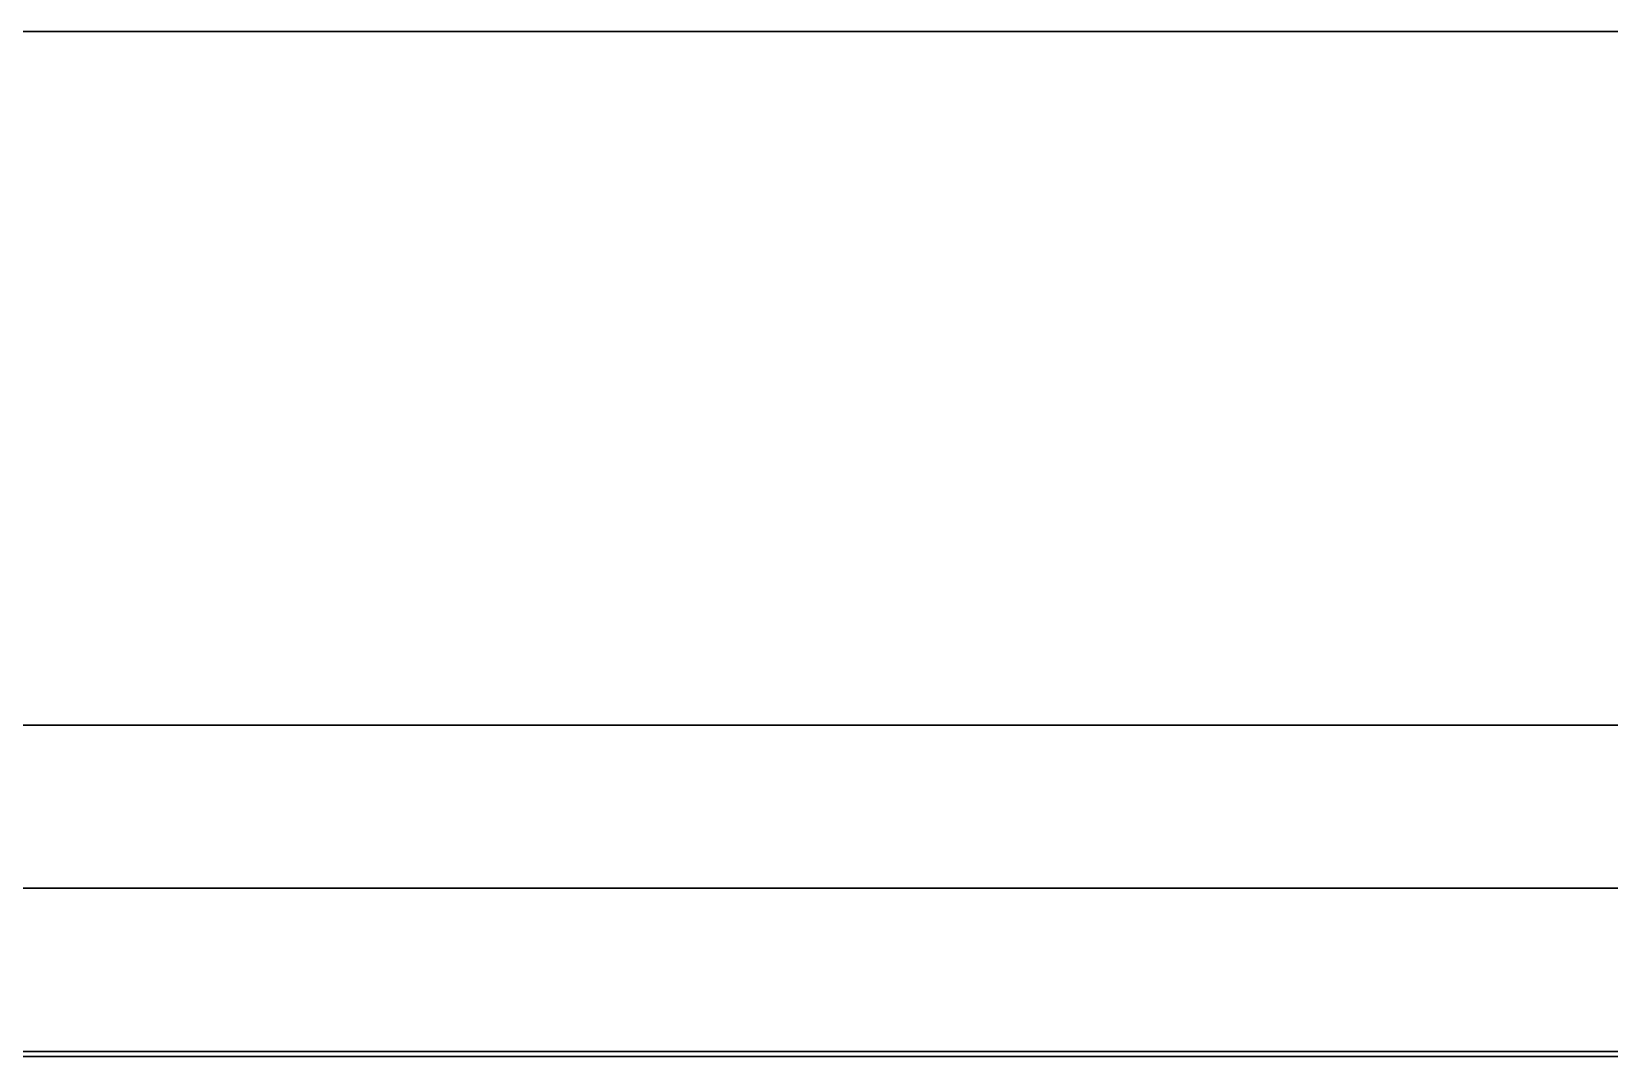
# Model space of a CAD drawing. Header units: inches. Extents: x 0 to 240, y -6 to 240.
# Drawn here: x 212.69 to 222.36, y -6.28 to 0 of the extents above; entities that cross this region are included whole.
import ezdxf

# ---------------------------------------------------------------- set-up
doc = ezdxf.new("R2010")
doc.units = ezdxf.units.IN
doc.header["$MEASUREMENT"] = 0
for name, color, linetype, true_color in [('MODEL$bldg-model', 7, 'Continuous', 0xfafafa), ('MODEL$frame-a', 252, 'Continuous', 0x696969), ('MODEL$perf-pan', 7, 'Continuous', 0x646464)]:
    doc.layers.add(name, color=color, linetype=linetype, true_color=true_color)

msp = doc.modelspace()

# ---------------------------------------------------------------- linework, layer by layer
at = {"layer": 'MODEL$bldg-model'}
for points in [[(0, 0, 432), (240, 0, 432)], [(240, 0, 576), (0, 0, 576)], [(0, 0, 504), (240, 0, 504)], [(0, 0, 288), (240, 0, 288)], [(240, 0, 432), (0, 0, 432)], [(0, 0, 360), (240, 0, 360)], [(0, 0, 144), (240, 0, 144)], [(240, 0, 288), (0, 0, 288)], [(0, 0, 216), (240, 0, 216)]]:
    msp.add_open_spline(points, degree=1, dxfattribs=at)
at = {"layer": 'MODEL$frame-a'}
for points in [[(160, -4.25, 576), (240, -4.25, 576)], [(240, -4.25, 432), (160, -4.25, 432)], [(160, -4.25, 432), (240, -4.25, 432)], [(240, -4.25, 288), (160, -4.25, 288)], [(160, -4.25, 288), (240, -4.25, 288)], [(240, -4.25, 144), (160, -4.25, 144)], [(162, -4.25, 434), (238, -4.25, 434)], [(238, -4.25, 574), (162, -4.25, 574)], [(162, -4.25, 290), (238, -4.25, 290)], [(238, -4.25, 430), (162, -4.25, 430)], [(162, -4.25, 146), (238, -4.25, 146)], [(238, -4.25, 286), (162, -4.25, 286)], [(160, -5.25, 576), (240, -5.25, 576)], [(240, -5.25, 432), (160, -5.25, 432)], [(160, -5.25, 432), (240, -5.25, 432)], [(240, -5.25, 288), (160, -5.25, 288)], [(160, -5.25, 288), (240, -5.25, 288)], [(240, -5.25, 144), (160, -5.25, 144)], [(162, -5.25, 434), (238, -5.25, 434)], [(238, -5.25, 574), (162, -5.25, 574)], [(162, -5.25, 290), (238, -5.25, 290)], [(238, -5.25, 430), (162, -5.25, 430)], [(162, -5.25, 146), (238, -5.25, 146)], [(238, -5.25, 286), (162, -5.25, 286)], [(160, -6.25, 576), (240, -6.25, 576)], [(240, -6.25, 432), (160, -6.25, 432)], [(160, -6.25, 432), (240, -6.25, 432)], [(240, -6.25, 288), (160, -6.25, 288)], [(160, -6.25, 288), (240, -6.25, 288)], [(240, -6.25, 144), (160, -6.25, 144)], [(162, -6.25, 434), (238, -6.25, 434)], [(238, -6.25, 574), (162, -6.25, 574)], [(162, -6.25, 290), (238, -6.25, 290)], [(238, -6.25, 430), (162, -6.25, 430)], [(162, -6.25, 146), (238, -6.25, 146)], [(238, -6.25, 286), (162, -6.25, 286)]]:
    msp.add_open_spline(points, degree=1, dxfattribs=at)
at = {"layer": 'MODEL$perf-pan'}
for p, q in [((160.5, -6.2812, 432.5), (239.5, -6.2812, 432.5)), ((239.5, -6.2812, 575.5), (160.5, -6.2812, 575.5)), ((160.5, -6.2812, 288.5), (239.5, -6.2812, 288.5)), ((239.5, -6.2812, 431.5), (160.5, -6.2812, 431.5)), ((160.5, -6.2812, 144.5), (239.5, -6.2812, 144.5)), ((239.5, -6.2812, 287.5), (160.5, -6.2812, 287.5)), ((215.1735, -6.2812, 216), (219.4396, -6.2812, 216)), ((215.5157, -6.2812, 504), (219.0936, -6.2812, 504)), ((215.6967, -6.2812, 360), (218.8968, -6.2812, 360)), ((222.1296, -6.2812, 216), (226.3545, -6.2812, 216))]:
    msp.add_line(p, q, dxfattribs=at)
for points in [[(212.7579, -6.2812, 571.3658), (210.3923, -6.2812, 572.7316)], [(210.3923, -6.2812, 567.2684), (212.7579, -6.2812, 568.6342)], [(211.5312, -6.2812, 310.6575), (213.8564, -6.2812, 309.315)], [(213.8564, -6.2812, 314.685), (211.5312, -6.2812, 313.3425)], [(211.549, -6.2812, 562.6678), (213.8564, -6.2812, 561.3356)], [(213.8564, -6.2812, 566.6644), (211.549, -6.2812, 565.3322)], [(211.6124, -6.2812, 322.7044), (213.8564, -6.2812, 321.4088)], [(213.8564, -6.2812, 326.5912), (211.6124, -6.2812, 325.2956)], [(211.6517, -6.2812, 274.7271), (213.8564, -6.2812, 273.4542)], [(213.8564, -6.2812, 278.5458), (211.6517, -6.2812, 277.2729)], [(211.6646, -6.2812, 298.7345), (213.8564, -6.2812, 297.4691)], [(213.8564, -6.2812, 302.5309), (211.6646, -6.2812, 301.2655)], [(211.6806, -6.2812, 550.7438), (213.8564, -6.2812, 549.4875)], [(213.8564, -6.2812, 554.5125), (211.6806, -6.2812, 553.2562)], [(211.7488, -6.2812, 334.7832), (213.8564, -6.2812, 333.5664)], [(213.8564, -6.2812, 338.4336), (211.7488, -6.2812, 337.2168)], [(211.8115, -6.2812, 538.8194), (213.8564, -6.2812, 537.6387)], [(213.8564, -6.2812, 542.3613), (211.8115, -6.2812, 541.1806)], [(211.8191, -6.2812, 262.8238), (213.8564, -6.2812, 261.6475)], [(213.8564, -6.2812, 266.3525), (211.8191, -6.2812, 265.1762)], [(211.8836, -6.2812, 346.861), (213.8564, -6.2812, 345.722)], [(213.8564, -6.2812, 350.278), (211.8836, -6.2812, 349.139)], [(211.9415, -6.2812, 526.8944), (213.8564, -6.2812, 525.7889)], [(213.8564, -6.2812, 530.2111), (211.9415, -6.2812, 529.1056)], [(211.9894, -6.2812, 250.9221), (213.8564, -6.2812, 249.8442)], [(213.8564, -6.2812, 254.1558), (211.9894, -6.2812, 253.0779)], [(212.0161, -6.2812, 358.9375), (213.8564, -6.2812, 357.875)], [(213.8564, -6.2812, 362.125), (212.0161, -6.2812, 361.0625)], [(212.0703, -6.2812, 514.9688), (213.8564, -6.2812, 513.9375)], [(213.8564, -6.2812, 518.0625), (212.0703, -6.2812, 517.0312)], [(212.1362, -6.2812, 155.0069), (213.8564, -6.2812, 154.0137)], [(213.8564, -6.2812, 157.9863), (212.1362, -6.2812, 156.9931)], [(212.1456, -6.2812, 371.0123), (213.8564, -6.2812, 370.0246)], [(213.8564, -6.2812, 373.9754), (212.1456, -6.2812, 372.9877)], [(212.1664, -6.2812, 239.0243), (213.8564, -6.2812, 238.0485)], [(213.8564, -6.2812, 241.9515), (212.1664, -6.2812, 240.9757)], [(212.1971, -6.2812, 503.042), (213.8564, -6.2812, 502.084)], [(213.8564, -6.2812, 505.916), (212.1971, -6.2812, 504.958)], [(212.2709, -6.2812, 383.0846), (213.8564, -6.2812, 382.1692)], [(213.8564, -6.2812, 385.8308), (212.2709, -6.2812, 384.9154)], [(212.3211, -6.2812, 491.1136), (213.8564, -6.2812, 490.2271)], [(213.8564, -6.2812, 493.7729), (212.3211, -6.2812, 492.8864)], [(212.334, -6.2812, 167.121), (213.8564, -6.2812, 166.2421)], [(213.8564, -6.2812, 169.7579), (212.334, -6.2812, 168.879)], [(212.3502, -6.2812, 227.1304), (213.8564, -6.2812, 226.2608)], [(213.8564, -6.2812, 229.7392), (212.3502, -6.2812, 228.8696)], [(212.3897, -6.2812, 395.1532), (213.8564, -6.2812, 394.3064)], [(213.8564, -6.2812, 397.6936), (212.3897, -6.2812, 396.8468)], [(212.44, -6.2812, 479.1822), (213.8564, -6.2812, 478.3645)], [(213.8564, -6.2812, 481.6355), (212.44, -6.2812, 480.8178)], [(212.4988, -6.2812, 407.2162), (213.8564, -6.2812, 406.4323)], [(213.8564, -6.2812, 409.5677), (212.4988, -6.2812, 408.7838)], [(212.5311, -6.2812, 179.2348), (213.8564, -6.2812, 178.4697)], [(213.8564, -6.2812, 181.5303), (212.5311, -6.2812, 180.7652)], [(212.5393, -6.2812, 215.2396), (213.8564, -6.2812, 214.4792)], [(213.8564, -6.2812, 217.5208), (212.5393, -6.2812, 216.7604)], [(212.5496, -6.2812, 467.2455), (213.8564, -6.2812, 466.491)], [(213.8564, -6.2812, 469.509), (212.5496, -6.2812, 468.7545)], [(212.5925, -6.2812, 419.2703), (213.8564, -6.2812, 418.5406)], [(213.8564, -6.2812, 421.4594), (212.5925, -6.2812, 420.7297)], [(212.6394, -6.2812, 455.2973), (213.8564, -6.2812, 454.5947)], [(213.8564, -6.2812, 457.4053), (212.6394, -6.2812, 456.7027)], [(212.6863, -6.2812, 443.3244), (213.8564, -6.2812, 442.6488)], [(212.6863, -6.2812, 444.6756), (212.6863, -6.2812, 443.3244)], [(213.8564, -6.2812, 445.3512), (212.6863, -6.2812, 444.6756)], [(212.7273, -6.2812, 191.3481), (213.8564, -6.2812, 190.6962)], [(212.7273, -6.2812, 192.6519), (212.7273, -6.2812, 191.3481)], [(213.8564, -6.2812, 193.3038), (212.7273, -6.2812, 192.6519)], [(212.732, -6.2812, 203.3508), (213.8564, -6.2812, 202.7016)], [(212.732, -6.2812, 204.6492), (212.732, -6.2812, 203.3508)], [(213.8564, -6.2812, 205.2984), (212.732, -6.2812, 204.6492)], [(212.7579, -6.2812, 568.6342), (212.7579, -6.2812, 571.3658)], [(216.1639, -6.2812, 565.3322), (213.8564, -6.2812, 566.6644)], [(216.0323, -6.2812, 553.2562), (213.8564, -6.2812, 554.5125)], [(215.9013, -6.2812, 541.1806), (213.8564, -6.2812, 542.3613)], [(215.7713, -6.2812, 529.1056), (213.8564, -6.2812, 530.2111)], [(215.6425, -6.2812, 517.0312), (213.8564, -6.2812, 518.0625)], [(215.5157, -6.2812, 504.958), (213.8564, -6.2812, 505.916)], [(215.3918, -6.2812, 492.8864), (213.8564, -6.2812, 493.7729)], [(215.2728, -6.2812, 480.8178), (213.8564, -6.2812, 481.6355)], [(215.1632, -6.2812, 468.7545), (213.8564, -6.2812, 469.509)], [(215.0734, -6.2812, 456.7027), (213.8564, -6.2812, 457.4053)], [(215.0266, -6.2812, 444.6756), (213.8564, -6.2812, 445.3512)], [(213.8564, -6.2812, 561.3356), (216.1639, -6.2812, 562.6678)], [(213.8564, -6.2812, 549.4875), (216.0323, -6.2812, 550.7438)], [(213.8564, -6.2812, 537.6387), (215.9013, -6.2812, 538.8194)], [(213.8564, -6.2812, 525.7889), (215.7713, -6.2812, 526.8944)], [(213.8564, -6.2812, 513.9375), (215.6425, -6.2812, 514.9688)], [(213.8564, -6.2812, 502.084), (215.5157, -6.2812, 503.042)], [(213.8564, -6.2812, 490.2271), (215.3918, -6.2812, 491.1136)], [(213.8564, -6.2812, 478.3645), (215.2728, -6.2812, 479.1822)], [(213.8564, -6.2812, 466.491), (215.1632, -6.2812, 467.2455)], [(213.8564, -6.2812, 454.5947), (215.0734, -6.2812, 455.2973)], [(213.8564, -6.2812, 442.6488), (215.0266, -6.2812, 443.3244)], [(215.1203, -6.2812, 420.7297), (213.8564, -6.2812, 421.4594)], [(215.214, -6.2812, 408.7838), (213.8564, -6.2812, 409.5677)], [(215.3231, -6.2812, 396.8468), (213.8564, -6.2812, 397.6936)], [(215.4419, -6.2812, 384.9154), (213.8564, -6.2812, 385.8308)], [(215.5672, -6.2812, 372.9877), (213.8564, -6.2812, 373.9754)], [(215.6967, -6.2812, 361.0625), (213.8564, -6.2812, 362.125)], [(215.8292, -6.2812, 349.139), (213.8564, -6.2812, 350.278)], [(215.964, -6.2812, 337.2168), (213.8564, -6.2812, 338.4336)], [(216.1004, -6.2812, 325.2956), (213.8564, -6.2812, 326.5912)], [(216.1817, -6.2812, 313.3425), (213.8564, -6.2812, 314.685)], [(216.0483, -6.2812, 301.2655), (213.8564, -6.2812, 302.5309)], [(213.8564, -6.2812, 418.5406), (215.1203, -6.2812, 419.2703)], [(213.8564, -6.2812, 406.4323), (215.214, -6.2812, 407.2162)], [(213.8564, -6.2812, 394.3064), (215.3231, -6.2812, 395.1532)], [(213.8564, -6.2812, 382.1692), (215.4419, -6.2812, 383.0846)], [(213.8564, -6.2812, 370.0246), (215.5672, -6.2812, 371.0123)], [(213.8564, -6.2812, 357.875), (215.6967, -6.2812, 358.9375)], [(213.8564, -6.2812, 345.722), (215.8292, -6.2812, 346.861)], [(213.8564, -6.2812, 333.5664), (215.964, -6.2812, 334.7832)], [(213.8564, -6.2812, 321.4088), (216.1004, -6.2812, 322.7044)], [(213.8564, -6.2812, 309.315), (216.1817, -6.2812, 310.6575)], [(213.8564, -6.2812, 297.4691), (216.0483, -6.2812, 298.7345)], [(216.0611, -6.2812, 277.2729), (213.8564, -6.2812, 278.5458)], [(215.8937, -6.2812, 265.1762), (213.8564, -6.2812, 266.3525)], [(215.7234, -6.2812, 253.0779), (213.8564, -6.2812, 254.1558)], [(215.5464, -6.2812, 240.9757), (213.8564, -6.2812, 241.9515)], [(215.3626, -6.2812, 228.8696), (213.8564, -6.2812, 229.7392)], [(215.1735, -6.2812, 216.7604), (213.8564, -6.2812, 217.5208)], [(214.9809, -6.2812, 204.6492), (213.8564, -6.2812, 205.2984)], [(214.9855, -6.2812, 192.6519), (213.8564, -6.2812, 193.3038)], [(215.1817, -6.2812, 180.7652), (213.8564, -6.2812, 181.5303)], [(215.3788, -6.2812, 168.879), (213.8564, -6.2812, 169.7579)], [(215.5766, -6.2812, 156.9931), (213.8564, -6.2812, 157.9863)], [(213.8564, -6.2812, 273.4542), (216.0611, -6.2812, 274.7271)], [(213.8564, -6.2812, 261.6475), (215.8937, -6.2812, 262.8238)], [(213.8564, -6.2812, 249.8442), (215.7234, -6.2812, 250.9221)], [(213.8564, -6.2812, 238.0485), (215.5464, -6.2812, 239.0243)], [(213.8564, -6.2812, 226.2608), (215.3626, -6.2812, 227.1304)], [(213.8564, -6.2812, 214.4792), (215.1735, -6.2812, 215.2396)], [(213.8564, -6.2812, 202.7016), (214.9809, -6.2812, 203.3508)], [(213.8564, -6.2812, 190.6962), (214.9855, -6.2812, 191.3481)], [(213.8564, -6.2812, 178.4697), (215.1817, -6.2812, 179.2348)], [(213.8564, -6.2812, 166.2421), (215.3788, -6.2812, 167.121)], [(213.8564, -6.2812, 154.0137), (215.5766, -6.2812, 155.0069)], [(214.9384, -6.2812, 568.6247), (217.3205, -6.2812, 567.2494)], [(214.9384, -6.2812, 571.3753), (214.9384, -6.2812, 568.6247)], [(217.3205, -6.2812, 572.7506), (214.9384, -6.2812, 571.3753)], [(214.9809, -6.2812, 203.3508), (214.9809, -6.2812, 204.6492)], [(214.9855, -6.2812, 191.3481), (214.9855, -6.2812, 192.6519)], [(214.988, -6.2812, 316.6533), (217.3205, -6.2812, 315.3066)], [(214.988, -6.2812, 319.3467), (214.988, -6.2812, 316.6533)], [(217.3205, -6.2812, 320.6934), (214.988, -6.2812, 319.3467)], [(215.0004, -6.2812, 280.6605), (217.3205, -6.2812, 279.321)], [(215.0004, -6.2812, 283.3395), (215.0004, -6.2812, 280.6605)], [(217.3205, -6.2812, 284.679), (215.0004, -6.2812, 283.3395)], [(215.0266, -6.2812, 443.3244), (215.0266, -6.2812, 444.6756)], [(215.04, -6.2812, 304.6833), (217.3205, -6.2812, 303.3667)], [(215.04, -6.2812, 307.3167), (215.04, -6.2812, 304.6833)], [(217.3205, -6.2812, 308.6333), (215.04, -6.2812, 307.3167)], [(215.0696, -6.2812, 556.7004), (217.3205, -6.2812, 555.4009)], [(215.0696, -6.2812, 559.2996), (215.0696, -6.2812, 556.7004)], [(217.3205, -6.2812, 560.5991), (215.0696, -6.2812, 559.2996)], [(215.0734, -6.2812, 455.2973), (215.0734, -6.2812, 456.7027)], [(215.1203, -6.2812, 419.2703), (215.1203, -6.2812, 420.7297)], [(215.1243, -6.2812, 328.732), (217.3205, -6.2812, 327.464)], [(215.1243, -6.2812, 331.268), (215.1243, -6.2812, 328.732)], [(217.3205, -6.2812, 332.536), (215.1243, -6.2812, 331.268)], [(215.1632, -6.2812, 467.2455), (215.1632, -6.2812, 468.7545)], [(215.1678, -6.2812, 268.7571), (217.3205, -6.2812, 267.5143)], [(215.1678, -6.2812, 271.2429), (215.1678, -6.2812, 268.7571)], [(217.3205, -6.2812, 272.4857), (215.1678, -6.2812, 271.2429)], [(215.1711, -6.2812, 292.7591), (217.3205, -6.2812, 291.5181)], [(215.1711, -6.2812, 295.2409), (215.1711, -6.2812, 292.7591)], [(217.3205, -6.2812, 296.4819), (215.1711, -6.2812, 295.2409)], [(215.1735, -6.2812, 215.2396), (215.1735, -6.2812, 216.7604)], [(215.1817, -6.2812, 179.2348), (215.1817, -6.2812, 180.7652)], [(215.2, -6.2812, 544.7758), (217.3205, -6.2812, 543.5515)], [(215.2, -6.2812, 547.2242), (215.2, -6.2812, 544.7758)], [(217.3205, -6.2812, 548.4485), (215.2, -6.2812, 547.2242)], [(215.214, -6.2812, 407.2162), (215.214, -6.2812, 408.7838)], [(215.259, -6.2812, 340.8098), (217.3205, -6.2812, 339.6196)], [(215.259, -6.2812, 343.1902), (215.259, -6.2812, 340.8098)], [(217.3205, -6.2812, 344.3804), (215.259, -6.2812, 343.1902)], [(215.2728, -6.2812, 479.1822), (215.2728, -6.2812, 480.8178)], [(215.3231, -6.2812, 395.1532), (215.3231, -6.2812, 396.8468)], [(215.3295, -6.2812, 532.8505), (217.3205, -6.2812, 531.701)], [(215.3295, -6.2812, 535.1495), (215.3295, -6.2812, 532.8505)], [(217.3205, -6.2812, 536.299), (215.3295, -6.2812, 535.1495)], [(215.338, -6.2812, 256.8554), (217.3205, -6.2812, 255.7108)], [(215.338, -6.2812, 259.1446), (215.338, -6.2812, 256.8554)], [(217.3205, -6.2812, 260.2892), (215.338, -6.2812, 259.1446)], [(215.3626, -6.2812, 227.1304), (215.3626, -6.2812, 228.8696)], [(215.3788, -6.2812, 167.121), (215.3788, -6.2812, 168.879)], [(215.3916, -6.2812, 352.8863), (217.3205, -6.2812, 351.7727)], [(215.3916, -6.2812, 355.1137), (215.3916, -6.2812, 352.8863)], [(217.3205, -6.2812, 356.2273), (215.3916, -6.2812, 355.1137)], [(215.3918, -6.2812, 491.1136), (215.3918, -6.2812, 492.8864)], [(215.4419, -6.2812, 383.0846), (215.4419, -6.2812, 384.9154)], [(215.4577, -6.2812, 520.9245), (217.3205, -6.2812, 519.849)], [(215.4577, -6.2812, 523.0755), (215.4577, -6.2812, 520.9245)], [(217.3205, -6.2812, 524.151), (215.4577, -6.2812, 523.0755)], [(215.5084, -6.2812, 148.9538), (217.3205, -6.2812, 147.9076)], [(215.5084, -6.2812, 151.0462), (215.5084, -6.2812, 148.9538)], [(217.3205, -6.2812, 152.0924), (215.5084, -6.2812, 151.0462)], [(215.5153, -6.2812, 244.9578), (217.3205, -6.2812, 243.9155)], [(215.5153, -6.2812, 247.0422), (215.5153, -6.2812, 244.9578)], [(217.3205, -6.2812, 248.0845), (215.5153, -6.2812, 247.0422)], [(215.5157, -6.2812, 503.042), (215.5157, -6.2812, 504.958)], [(215.5212, -6.2812, 364.9612), (217.3205, -6.2812, 363.9224)], [(215.5212, -6.2812, 367.0388), (215.5212, -6.2812, 364.9612)], [(217.3205, -6.2812, 368.0776), (215.5212, -6.2812, 367.0388)], [(215.5464, -6.2812, 239.0243), (215.5464, -6.2812, 240.9757)], [(215.5672, -6.2812, 371.0123), (215.5672, -6.2812, 372.9877)], [(215.5766, -6.2812, 155.0069), (215.5766, -6.2812, 156.9931)], [(215.584, -6.2812, 508.9974), (217.3205, -6.2812, 507.9948)], [(215.584, -6.2812, 511.0026), (215.584, -6.2812, 508.9974)], [(217.3205, -6.2812, 512.0052), (215.584, -6.2812, 511.0026)], [(215.6425, -6.2812, 514.9688), (215.6425, -6.2812, 517.0312)], [(215.6469, -6.2812, 377.0338), (217.3205, -6.2812, 376.0675)], [(215.6469, -6.2812, 378.9662), (215.6469, -6.2812, 377.0338)], [(217.3205, -6.2812, 379.9325), (215.6469, -6.2812, 378.9662)], [(215.6967, -6.2812, 358.9375), (215.6967, -6.2812, 361.0625)], [(215.7004, -6.2812, 233.0646), (217.3205, -6.2812, 232.1292)], [(215.7004, -6.2812, 234.9354), (215.7004, -6.2812, 233.0646)], [(217.3205, -6.2812, 235.8708), (215.7004, -6.2812, 234.9354)], [(215.7073, -6.2812, 497.0686), (217.3205, -6.2812, 496.1373)], [(215.7073, -6.2812, 498.9314), (215.7073, -6.2812, 497.0686)], [(217.3205, -6.2812, 499.8627), (215.7073, -6.2812, 498.9314)], [(215.7073, -6.2812, 161.0686), (217.3205, -6.2812, 160.1372)], [(215.7073, -6.2812, 162.9314), (215.7073, -6.2812, 161.0686)], [(217.3205, -6.2812, 163.8628), (215.7073, -6.2812, 162.9314)], [(215.7234, -6.2812, 250.9221), (215.7234, -6.2812, 253.0779)], [(215.7668, -6.2812, 389.103), (217.3205, -6.2812, 388.206)], [(215.7668, -6.2812, 390.897), (215.7668, -6.2812, 389.103)], [(217.3205, -6.2812, 391.794), (215.7668, -6.2812, 390.897)], [(215.7713, -6.2812, 526.8944), (215.7713, -6.2812, 529.1056)], [(215.8261, -6.2812, 485.1372), (217.3205, -6.2812, 484.2744)], [(215.8261, -6.2812, 486.8628), (215.8261, -6.2812, 485.1372)], [(217.3205, -6.2812, 487.7256), (215.8261, -6.2812, 486.8628)], [(215.8292, -6.2812, 346.861), (215.8292, -6.2812, 349.139)], [(215.8782, -6.2812, 401.1673), (217.3205, -6.2812, 400.3345)], [(215.8782, -6.2812, 402.8327), (215.8782, -6.2812, 401.1673)], [(217.3205, -6.2812, 403.6655), (215.8782, -6.2812, 402.8327)], [(215.8911, -6.2812, 221.1747), (217.3205, -6.2812, 220.3495)], [(215.8911, -6.2812, 222.8253), (215.8911, -6.2812, 221.1747)], [(217.3205, -6.2812, 223.6505), (215.8911, -6.2812, 222.8253)], [(215.8937, -6.2812, 262.8238), (215.8937, -6.2812, 265.1762)], [(215.9013, -6.2812, 538.8194), (215.9013, -6.2812, 541.1806)], [(215.9057, -6.2812, 173.1832), (217.3205, -6.2812, 172.3663)], [(215.9057, -6.2812, 174.8168), (215.9057, -6.2812, 173.1832)], [(217.3205, -6.2812, 175.6337), (215.9057, -6.2812, 174.8168)], [(215.9368, -6.2812, 473.2011), (217.3205, -6.2812, 472.4023)], [(215.9368, -6.2812, 474.7989), (215.9368, -6.2812, 473.2011)], [(217.3205, -6.2812, 475.5977), (215.9368, -6.2812, 474.7989)], [(215.964, -6.2812, 334.7832), (215.964, -6.2812, 337.2168)], [(215.9767, -6.2812, 413.2241), (217.3205, -6.2812, 412.4483)], [(215.9767, -6.2812, 414.7759), (215.9767, -6.2812, 413.2241)], [(217.3205, -6.2812, 415.5517), (215.9767, -6.2812, 414.7759)], [(216.0323, -6.2812, 550.7438), (216.0323, -6.2812, 553.2562)], [(216.0324, -6.2812, 461.2563), (217.3205, -6.2812, 460.5126)], [(216.0324, -6.2812, 462.7437), (216.0324, -6.2812, 461.2563)], [(217.3205, -6.2812, 463.4874), (216.0324, -6.2812, 462.7437)], [(216.0483, -6.2812, 298.7345), (216.0483, -6.2812, 301.2655)], [(216.0544, -6.2812, 425.269), (217.3205, -6.2812, 424.538)], [(216.0544, -6.2812, 426.731), (216.0544, -6.2812, 425.269)], [(217.3205, -6.2812, 427.462), (216.0544, -6.2812, 426.731)], [(216.0611, -6.2812, 274.7271), (216.0611, -6.2812, 277.2729)], [(216.0852, -6.2812, 209.2868), (217.3205, -6.2812, 208.5736)], [(216.0852, -6.2812, 210.7132), (216.0852, -6.2812, 209.2868)], [(217.3205, -6.2812, 211.4264), (216.0852, -6.2812, 210.7132)], [(216.0974, -6.2812, 449.2938), (217.3205, -6.2812, 448.5876)], [(216.0974, -6.2812, 450.7062), (216.0974, -6.2812, 449.2938)], [(217.3205, -6.2812, 451.4124), (216.0974, -6.2812, 450.7062)], [(216.1004, -6.2812, 322.7044), (216.1004, -6.2812, 325.2956)], [(216.1037, -6.2812, 185.2975), (217.3205, -6.2812, 184.5949)], [(216.1037, -6.2812, 186.7025), (216.1037, -6.2812, 185.2975)], [(217.3205, -6.2812, 187.4051), (216.1037, -6.2812, 186.7025)], [(216.1116, -6.2812, 437.302), (217.3205, -6.2812, 436.6041)], [(216.1116, -6.2812, 438.698), (216.1116, -6.2812, 437.302)], [(217.3205, -6.2812, 439.3959), (216.1116, -6.2812, 438.698)], [(216.1639, -6.2812, 562.6678), (216.1639, -6.2812, 565.3322)], [(216.1817, -6.2812, 310.6575), (216.1817, -6.2812, 313.3425)], [(216.2813, -6.2812, 197.4), (217.3205, -6.2812, 196.8)], [(216.2813, -6.2812, 198.6), (216.2813, -6.2812, 197.4)], [(217.3205, -6.2812, 199.2), (216.2813, -6.2812, 198.6)], [(219.7026, -6.2812, 571.3753), (217.3205, -6.2812, 572.7506)], [(219.5714, -6.2812, 559.2996), (217.3205, -6.2812, 560.5991)], [(219.441, -6.2812, 547.2242), (217.3205, -6.2812, 548.4485)], [(219.3115, -6.2812, 535.1495), (217.3205, -6.2812, 536.299)], [(219.1833, -6.2812, 523.0755), (217.3205, -6.2812, 524.151)], [(219.0571, -6.2812, 511.0026), (217.3205, -6.2812, 512.0052)], [(218.9337, -6.2812, 498.9314), (217.3205, -6.2812, 499.8627)], [(218.8149, -6.2812, 486.8628), (217.3205, -6.2812, 487.7256)], [(218.7042, -6.2812, 474.7989), (217.3205, -6.2812, 475.5977)], [(218.6087, -6.2812, 462.7437), (217.3205, -6.2812, 463.4874)], [(218.5437, -6.2812, 450.7062), (217.3205, -6.2812, 451.4124)], [(218.5294, -6.2812, 438.698), (217.3205, -6.2812, 439.3959)], [(217.3205, -6.2812, 567.2494), (219.7026, -6.2812, 568.6247)], [(217.3205, -6.2812, 555.4009), (219.5714, -6.2812, 556.7004)], [(217.3205, -6.2812, 543.5515), (219.441, -6.2812, 544.7758)], [(217.3205, -6.2812, 531.701), (219.3115, -6.2812, 532.8505)], [(217.3205, -6.2812, 519.849), (219.1833, -6.2812, 520.9245)], [(217.3205, -6.2812, 507.9948), (219.0571, -6.2812, 508.9974)], [(217.3205, -6.2812, 496.1373), (218.9337, -6.2812, 497.0686)], [(217.3205, -6.2812, 484.2744), (218.8149, -6.2812, 485.1372)], [(217.3205, -6.2812, 472.4023), (218.7042, -6.2812, 473.2011)], [(217.3205, -6.2812, 460.5126), (218.6087, -6.2812, 461.2563)], [(217.3205, -6.2812, 448.5876), (218.5437, -6.2812, 449.2938)], [(217.3205, -6.2812, 436.6041), (218.5294, -6.2812, 437.302)], [(218.5866, -6.2812, 426.731), (217.3205, -6.2812, 427.462)], [(218.6643, -6.2812, 414.7759), (217.3205, -6.2812, 415.5517)], [(218.7629, -6.2812, 402.8327), (217.3205, -6.2812, 403.6655)], [(218.8742, -6.2812, 390.897), (217.3205, -6.2812, 391.794)], [(218.9941, -6.2812, 378.9662), (217.3205, -6.2812, 379.9325)], [(219.1198, -6.2812, 367.0388), (217.3205, -6.2812, 368.0776)], [(219.2494, -6.2812, 355.1137), (217.3205, -6.2812, 356.2273)], [(219.382, -6.2812, 343.1902), (217.3205, -6.2812, 344.3804)], [(219.5167, -6.2812, 331.268), (217.3205, -6.2812, 332.536)], [(219.6531, -6.2812, 319.3467), (217.3205, -6.2812, 320.6934)], [(219.601, -6.2812, 307.3167), (217.3205, -6.2812, 308.6333)], [(219.4699, -6.2812, 295.2409), (217.3205, -6.2812, 296.4819)], [(217.3205, -6.2812, 424.538), (218.5866, -6.2812, 425.269)], [(217.3205, -6.2812, 412.4483), (218.6643, -6.2812, 413.2241)], [(217.3205, -6.2812, 400.3345), (218.7629, -6.2812, 401.1673)], [(217.3205, -6.2812, 388.206), (218.8742, -6.2812, 389.103)], [(217.3205, -6.2812, 376.0675), (218.9941, -6.2812, 377.0338)], [(217.3205, -6.2812, 363.9224), (219.1198, -6.2812, 364.9612)], [(217.3205, -6.2812, 351.7727), (219.2494, -6.2812, 352.8863)], [(217.3205, -6.2812, 339.6196), (219.382, -6.2812, 340.8098)], [(217.3205, -6.2812, 327.464), (219.5167, -6.2812, 328.732)], [(217.3205, -6.2812, 315.3066), (219.6531, -6.2812, 316.6533)], [(217.3205, -6.2812, 303.3667), (219.601, -6.2812, 304.6833)], [(217.3205, -6.2812, 291.5181), (219.4699, -6.2812, 292.7591)], [(219.6406, -6.2812, 283.3395), (217.3205, -6.2812, 284.679)], [(219.4732, -6.2812, 271.2429), (217.3205, -6.2812, 272.4857)], [(219.303, -6.2812, 259.1446), (217.3205, -6.2812, 260.2892)], [(219.1257, -6.2812, 247.0422), (217.3205, -6.2812, 248.0845)], [(218.9407, -6.2812, 234.9354), (217.3205, -6.2812, 235.8708)], [(218.7499, -6.2812, 222.8253), (217.3205, -6.2812, 223.6505)], [(218.5558, -6.2812, 210.7132), (217.3205, -6.2812, 211.4264)], [(218.3597, -6.2812, 198.6), (217.3205, -6.2812, 199.2)], [(218.5373, -6.2812, 186.7025), (217.3205, -6.2812, 187.4051)], [(218.7353, -6.2812, 174.8168), (217.3205, -6.2812, 175.6337)], [(218.9338, -6.2812, 162.9314), (217.3205, -6.2812, 163.8628)], [(219.1326, -6.2812, 151.0462), (217.3205, -6.2812, 152.0924)], [(217.3205, -6.2812, 279.321), (219.6406, -6.2812, 280.6605)], [(217.3205, -6.2812, 267.5143), (219.4732, -6.2812, 268.7571)], [(217.3205, -6.2812, 255.7108), (219.303, -6.2812, 256.8554)], [(217.3205, -6.2812, 243.9155), (219.1257, -6.2812, 244.9578)], [(217.3205, -6.2812, 232.1292), (218.9407, -6.2812, 233.0646)], [(217.3205, -6.2812, 220.3495), (218.7499, -6.2812, 221.1747)], [(217.3205, -6.2812, 208.5736), (218.5558, -6.2812, 209.2868)], [(217.3205, -6.2812, 196.8), (218.3597, -6.2812, 197.4)], [(217.3205, -6.2812, 184.5949), (218.5373, -6.2812, 185.2975)], [(217.3205, -6.2812, 172.3663), (218.7353, -6.2812, 173.1832)], [(217.3205, -6.2812, 160.1372), (218.9338, -6.2812, 161.0686)], [(217.3205, -6.2812, 147.9076), (219.1326, -6.2812, 148.9538)], [(218.3597, -6.2812, 197.4), (218.3597, -6.2812, 198.6)], [(218.4154, -6.2812, 310.6321), (220.7846, -6.2812, 309.2643)], [(218.4154, -6.2812, 313.3679), (218.4154, -6.2812, 310.6321)], [(220.7846, -6.2812, 314.7357), (218.4154, -6.2812, 313.3679)], [(218.4584, -6.2812, 562.6569), (220.7846, -6.2812, 561.3139)], [(218.4584, -6.2812, 565.3431), (218.4584, -6.2812, 562.6569)], [(220.7846, -6.2812, 566.6861), (218.4584, -6.2812, 565.3431)], [(218.4998, -6.2812, 322.6808), (220.7846, -6.2812, 321.3617)], [(218.4998, -6.2812, 325.3192), (218.4998, -6.2812, 322.6808)], [(220.7846, -6.2812, 326.6383), (218.4998, -6.2812, 325.3192)], [(218.5165, -6.2812, 274.6905), (220.7846, -6.2812, 273.381)], [(218.5165, -6.2812, 277.3095), (218.5165, -6.2812, 274.6905)], [(220.7846, -6.2812, 278.619), (218.5165, -6.2812, 277.3095)], [(218.5294, -6.2812, 437.302), (218.5294, -6.2812, 438.698)], [(218.5373, -6.2812, 185.2975), (218.5373, -6.2812, 186.7025)], [(218.5437, -6.2812, 449.2938), (218.5437, -6.2812, 450.7062)], [(218.5466, -6.2812, 298.7079), (220.7846, -6.2812, 297.4158)], [(218.5466, -6.2812, 301.2921), (218.5466, -6.2812, 298.7079)], [(220.7846, -6.2812, 302.5842), (218.5466, -6.2812, 301.2921)], [(218.5558, -6.2812, 209.2868), (218.5558, -6.2812, 210.7132)], [(218.5866, -6.2812, 425.269), (218.5866, -6.2812, 426.731)], [(218.5883, -6.2812, 550.732), (220.7846, -6.2812, 549.464)], [(218.5883, -6.2812, 553.268), (218.5883, -6.2812, 550.732)], [(220.7846, -6.2812, 554.536), (218.5883, -6.2812, 553.268)], [(218.6087, -6.2812, 461.2563), (218.6087, -6.2812, 462.7437)], [(218.6344, -6.2812, 334.7586), (220.7846, -6.2812, 333.5172)], [(218.6344, -6.2812, 337.2414), (218.6344, -6.2812, 334.7586)], [(220.7846, -6.2812, 338.4828), (218.6344, -6.2812, 337.2414)], [(218.6643, -6.2812, 413.2241), (218.6643, -6.2812, 414.7759)], [(218.6865, -6.2812, 262.7887), (220.7846, -6.2812, 261.5773)], [(218.6865, -6.2812, 265.2113), (218.6865, -6.2812, 262.7887)], [(220.7846, -6.2812, 266.4227), (218.6865, -6.2812, 265.2113)], [(218.7042, -6.2812, 473.2011), (218.7042, -6.2812, 474.7989)], [(218.7173, -6.2812, 538.8065), (220.7846, -6.2812, 537.6129)], [(218.7173, -6.2812, 541.1935), (218.7173, -6.2812, 538.8065)], [(220.7846, -6.2812, 542.3871), (218.7173, -6.2812, 541.1935)], [(218.7353, -6.2812, 173.1832), (218.7353, -6.2812, 174.8168)], [(218.7499, -6.2812, 221.1747), (218.7499, -6.2812, 222.8253)], [(218.7629, -6.2812, 401.1673), (218.7629, -6.2812, 402.8327)], [(218.767, -6.2812, 346.8351), (220.7846, -6.2812, 345.6703)], [(218.767, -6.2812, 349.1649), (218.767, -6.2812, 346.8351)], [(220.7846, -6.2812, 350.3297), (218.767, -6.2812, 349.1649)], [(218.8149, -6.2812, 485.1372), (218.8149, -6.2812, 486.8628)], [(218.845, -6.2812, 526.8801), (220.7846, -6.2812, 525.7603)], [(218.845, -6.2812, 529.1199), (218.845, -6.2812, 526.8801)], [(220.7846, -6.2812, 530.2397), (218.845, -6.2812, 529.1199)], [(218.8643, -6.2812, 250.8913), (220.7846, -6.2812, 249.7827)], [(218.8643, -6.2812, 253.1087), (218.8643, -6.2812, 250.8913)], [(220.7846, -6.2812, 254.2173), (218.8643, -6.2812, 253.1087)], [(218.8742, -6.2812, 389.103), (218.8742, -6.2812, 390.897)], [(218.8968, -6.2812, 358.9101), (220.7846, -6.2812, 357.8202)], [(218.8968, -6.2812, 361.0899), (218.8968, -6.2812, 358.9101)], [(220.7846, -6.2812, 362.1798), (218.8968, -6.2812, 361.0899)], [(218.9337, -6.2812, 497.0686), (218.9337, -6.2812, 498.9314)], [(218.9338, -6.2812, 161.0686), (218.9338, -6.2812, 162.9314)], [(218.9407, -6.2812, 233.0646), (218.9407, -6.2812, 234.9354)], [(218.9707, -6.2812, 514.9527), (220.7846, -6.2812, 513.9054)], [(218.9707, -6.2812, 517.0473), (218.9707, -6.2812, 514.9527)], [(220.7846, -6.2812, 518.0946), (218.9707, -6.2812, 517.0473)], [(218.9941, -6.2812, 377.0338), (218.9941, -6.2812, 378.9662)], [(219.0229, -6.2812, 370.9829), (220.7846, -6.2812, 369.9658)], [(219.0229, -6.2812, 373.0171), (219.0229, -6.2812, 370.9829)], [(220.7846, -6.2812, 374.0342), (219.0229, -6.2812, 373.0171)], [(219.051, -6.2812, 238.9991), (220.7846, -6.2812, 237.9982)], [(219.051, -6.2812, 241.0009), (219.051, -6.2812, 238.9991)], [(220.7846, -6.2812, 242.0018), (219.051, -6.2812, 241.0009)], [(219.0571, -6.2812, 508.9974), (219.0571, -6.2812, 511.0026)], [(219.0777, -6.2812, 155.0145), (220.7846, -6.2812, 154.0291)], [(219.0777, -6.2812, 156.9855), (219.0777, -6.2812, 155.0145)], [(220.7846, -6.2812, 157.9709), (219.0777, -6.2812, 156.9855)], [(219.0936, -6.2812, 503.0237), (220.7846, -6.2812, 502.0473)], [(219.0936, -6.2812, 504.9763), (219.0936, -6.2812, 503.0237)], [(220.7846, -6.2812, 505.9527), (219.0936, -6.2812, 504.9763)], [(219.1198, -6.2812, 364.9612), (219.1198, -6.2812, 367.0388)], [(219.1257, -6.2812, 244.9578), (219.1257, -6.2812, 247.0422)], [(219.1326, -6.2812, 148.9538), (219.1326, -6.2812, 151.0462)], [(219.1437, -6.2812, 383.0526), (220.7846, -6.2812, 382.1053)], [(219.1437, -6.2812, 384.9474), (219.1437, -6.2812, 383.0526)], [(220.7846, -6.2812, 385.8947), (219.1437, -6.2812, 384.9474)], [(219.1833, -6.2812, 520.9245), (219.1833, -6.2812, 523.0755)], [(219.2122, -6.2812, 491.0921), (220.7846, -6.2812, 490.1843)], [(219.2122, -6.2812, 492.9079), (219.2122, -6.2812, 491.0921)], [(220.7846, -6.2812, 493.8157), (219.2122, -6.2812, 492.9079)], [(219.2438, -6.2812, 227.1104), (220.7846, -6.2812, 226.2208)], [(219.2438, -6.2812, 228.8896), (219.2438, -6.2812, 227.1104)], [(220.7846, -6.2812, 229.7792), (219.2438, -6.2812, 228.8896)], [(219.2494, -6.2812, 352.8863), (219.2494, -6.2812, 355.1137)], [(219.2569, -6.2812, 395.118), (220.7846, -6.2812, 394.236)], [(219.2569, -6.2812, 396.882), (219.2569, -6.2812, 395.118)], [(220.7846, -6.2812, 397.764), (219.2569, -6.2812, 396.882)], [(219.2771, -6.2812, 167.1296), (220.7846, -6.2812, 166.2593)], [(219.2771, -6.2812, 168.8704), (219.2771, -6.2812, 167.1296)], [(220.7846, -6.2812, 169.7407), (219.2771, -6.2812, 168.8704)], [(219.303, -6.2812, 256.8554), (219.303, -6.2812, 259.1446)], [(219.3115, -6.2812, 532.8505), (219.3115, -6.2812, 535.1495)], [(219.3238, -6.2812, 479.1566), (220.7846, -6.2812, 478.3132)], [(219.3238, -6.2812, 480.8434), (219.3238, -6.2812, 479.1566)], [(220.7846, -6.2812, 481.6868), (219.3238, -6.2812, 480.8434)], [(219.3591, -6.2812, 407.177), (220.7846, -6.2812, 406.354)], [(219.3591, -6.2812, 408.823), (219.3591, -6.2812, 407.177)], [(220.7846, -6.2812, 409.646), (219.3591, -6.2812, 408.823)], [(219.382, -6.2812, 340.8098), (219.382, -6.2812, 343.1902)], [(219.4231, -6.2812, 467.2139), (220.7846, -6.2812, 466.4278)], [(219.4231, -6.2812, 468.7861), (219.4231, -6.2812, 467.2139)], [(220.7846, -6.2812, 469.5722), (219.4231, -6.2812, 468.7861)], [(219.4396, -6.2812, 215.2235), (220.7846, -6.2812, 214.447)], [(219.4396, -6.2812, 216.7765), (219.4396, -6.2812, 215.2235)], [(220.7846, -6.2812, 217.553), (219.4396, -6.2812, 216.7765)], [(219.441, -6.2812, 544.7758), (219.441, -6.2812, 547.2242)], [(219.4445, -6.2812, 419.2263), (220.7846, -6.2812, 418.4525)], [(219.4445, -6.2812, 420.7737), (219.4445, -6.2812, 419.2263)], [(220.7846, -6.2812, 421.5475), (219.4445, -6.2812, 420.7737)], [(219.4699, -6.2812, 292.7591), (219.4699, -6.2812, 295.2409)], [(219.4732, -6.2812, 268.7571), (219.4732, -6.2812, 271.2429)], [(219.4762, -6.2812, 179.2446), (220.7846, -6.2812, 178.4892)], [(219.4762, -6.2812, 180.7554), (219.4762, -6.2812, 179.2446)], [(220.7846, -6.2812, 181.5108), (219.4762, -6.2812, 180.7554)], [(219.4996, -6.2812, 455.2581), (220.7846, -6.2812, 454.5162)], [(219.4996, -6.2812, 456.7419), (219.4996, -6.2812, 455.2581)], [(220.7846, -6.2812, 457.4838), (219.4996, -6.2812, 456.7419)], [(219.5167, -6.2812, 328.732), (219.5167, -6.2812, 331.268)], [(219.5369, -6.2812, 443.2796), (220.7846, -6.2812, 442.5592)], [(219.5369, -6.2812, 444.7204), (219.5369, -6.2812, 443.2796)], [(220.7846, -6.2812, 445.4408), (219.5369, -6.2812, 444.7204)], [(219.5714, -6.2812, 556.7004), (219.5714, -6.2812, 559.2996)], [(219.601, -6.2812, 304.6833), (219.601, -6.2812, 307.3167)], [(219.6371, -6.2812, 203.3375), (220.7846, -6.2812, 202.6749)], [(219.6371, -6.2812, 204.6625), (219.6371, -6.2812, 203.3375)], [(220.7846, -6.2812, 205.3251), (219.6371, -6.2812, 204.6625)], [(219.6406, -6.2812, 280.6605), (219.6406, -6.2812, 283.3395)], [(219.6531, -6.2812, 316.6533), (219.6531, -6.2812, 319.3467)], [(219.675, -6.2812, 191.3594), (220.7846, -6.2812, 190.7188)], [(219.675, -6.2812, 192.6406), (219.675, -6.2812, 191.3594)], [(220.7846, -6.2812, 193.2812), (219.675, -6.2812, 192.6406)], [(219.7026, -6.2812, 568.6247), (219.7026, -6.2812, 571.3753)], [(223.1109, -6.2812, 565.3431), (220.7846, -6.2812, 566.6861)], [(222.9809, -6.2812, 553.268), (220.7846, -6.2812, 554.536)], [(222.8519, -6.2812, 541.1935), (220.7846, -6.2812, 542.3871)], [(222.7243, -6.2812, 529.1199), (220.7846, -6.2812, 530.2397)], [(222.5986, -6.2812, 517.0473), (220.7846, -6.2812, 518.0946)], [(222.4757, -6.2812, 504.9763), (220.7846, -6.2812, 505.9527)], [(222.3571, -6.2812, 492.9079), (220.7846, -6.2812, 493.8157)], [(222.2455, -6.2812, 480.8434), (220.7846, -6.2812, 481.6868)], [(222.1462, -6.2812, 468.7861), (220.7846, -6.2812, 469.5722)], [(222.0696, -6.2812, 456.7419), (220.7846, -6.2812, 457.4838)], [(222.0324, -6.2812, 444.7204), (220.7846, -6.2812, 445.4408)], [(220.7846, -6.2812, 561.3139), (223.1109, -6.2812, 562.6569)], [(220.7846, -6.2812, 549.464), (222.9809, -6.2812, 550.732)], [(220.7846, -6.2812, 537.6129), (222.8519, -6.2812, 538.8065)], [(220.7846, -6.2812, 525.7603), (222.7243, -6.2812, 526.8801)], [(220.7846, -6.2812, 513.9054), (222.5986, -6.2812, 514.9527)], [(220.7846, -6.2812, 502.0473), (222.4757, -6.2812, 503.0237)], [(220.7846, -6.2812, 490.1843), (222.3571, -6.2812, 491.0921)], [(220.7846, -6.2812, 478.3132), (222.2455, -6.2812, 479.1566)], [(220.7846, -6.2812, 466.4278), (222.1462, -6.2812, 467.2139)], [(220.7846, -6.2812, 454.5162), (222.0696, -6.2812, 455.2581)], [(220.7846, -6.2812, 442.5592), (222.0324, -6.2812, 443.2796)], [(222.1248, -6.2812, 420.7737), (220.7846, -6.2812, 421.5475)], [(222.2101, -6.2812, 408.823), (220.7846, -6.2812, 409.646)], [(222.3123, -6.2812, 396.882), (220.7846, -6.2812, 397.764)], [(222.4255, -6.2812, 384.9474), (220.7846, -6.2812, 385.8947)], [(222.5463, -6.2812, 373.0171), (220.7846, -6.2812, 374.0342)], [(222.6724, -6.2812, 361.0899), (220.7846, -6.2812, 362.1798)], [(222.8022, -6.2812, 349.1649), (220.7846, -6.2812, 350.3297)], [(222.9348, -6.2812, 337.2414), (220.7846, -6.2812, 338.4828)], [(223.0694, -6.2812, 325.3192), (220.7846, -6.2812, 326.6383)], [(223.1538, -6.2812, 313.3679), (220.7846, -6.2812, 314.7357)], [(223.0226, -6.2812, 301.2921), (220.7846, -6.2812, 302.5842)], [(220.7846, -6.2812, 418.4525), (222.1248, -6.2812, 419.2263)], [(220.7846, -6.2812, 406.354), (222.2101, -6.2812, 407.177)], [(220.7846, -6.2812, 394.236), (222.3123, -6.2812, 395.118)], [(220.7846, -6.2812, 382.1053), (222.4255, -6.2812, 383.0526)], [(220.7846, -6.2812, 369.9658), (222.5463, -6.2812, 370.9829)], [(220.7846, -6.2812, 357.8202), (222.6724, -6.2812, 358.9101)], [(220.7846, -6.2812, 345.6703), (222.8022, -6.2812, 346.8351)], [(220.7846, -6.2812, 333.5172), (222.9348, -6.2812, 334.7586)], [(220.7846, -6.2812, 321.3617), (223.0694, -6.2812, 322.6808)], [(220.7846, -6.2812, 309.2643), (223.1538, -6.2812, 310.6321)], [(220.7846, -6.2812, 297.4158), (223.0226, -6.2812, 298.7079)], [(223.0527, -6.2812, 277.3095), (220.7846, -6.2812, 278.619)], [(222.8827, -6.2812, 265.2113), (220.7846, -6.2812, 266.4227)], [(222.7049, -6.2812, 253.1087), (220.7846, -6.2812, 254.2173)], [(222.5182, -6.2812, 241.0009), (220.7846, -6.2812, 242.0018)], [(222.3254, -6.2812, 228.8896), (220.7846, -6.2812, 229.7792)], [(222.1296, -6.2812, 216.7765), (220.7846, -6.2812, 217.553)], [(221.9321, -6.2812, 204.6625), (220.7846, -6.2812, 205.3251)], [(221.8942, -6.2812, 192.6406), (220.7846, -6.2812, 193.2812)], [(222.093, -6.2812, 180.7554), (220.7846, -6.2812, 181.5108)], [(222.2921, -6.2812, 168.8704), (220.7846, -6.2812, 169.7407)], [(222.4915, -6.2812, 156.9855), (220.7846, -6.2812, 157.9709)], [(220.7846, -6.2812, 273.381), (223.0527, -6.2812, 274.6905)], [(220.7846, -6.2812, 261.5773), (222.8827, -6.2812, 262.7887)], [(220.7846, -6.2812, 249.7827), (222.7049, -6.2812, 250.8913)], [(220.7846, -6.2812, 237.9982), (222.5182, -6.2812, 238.9991)], [(220.7846, -6.2812, 226.2208), (222.3254, -6.2812, 227.1104)], [(220.7846, -6.2812, 214.447), (222.1296, -6.2812, 215.2235)], [(220.7846, -6.2812, 202.6749), (221.9321, -6.2812, 203.3375)], [(220.7846, -6.2812, 190.7188), (221.8942, -6.2812, 191.3594)], [(220.7846, -6.2812, 178.4892), (222.093, -6.2812, 179.2446)], [(220.7846, -6.2812, 166.2593), (222.2921, -6.2812, 167.1296)], [(220.7846, -6.2812, 154.0291), (222.4915, -6.2812, 155.0145)], [(221.8469, -6.2812, 568.6133), (224.2487, -6.2812, 567.2266)], [(221.8469, -6.2812, 571.3867), (221.8469, -6.2812, 568.6133)], [(224.2487, -6.2812, 572.7734), (221.8469, -6.2812, 571.3867)], [(221.8652, -6.2812, 280.6239), (224.2487, -6.2812, 279.2478)], [(221.8652, -6.2812, 283.3761), (221.8652, -6.2812, 280.6239)], [(224.2487, -6.2812, 284.7522), (221.8652, -6.2812, 283.3761)], [(221.8752, -6.2812, 316.6297), (224.2487, -6.2812, 315.2594)], [(221.8752, -6.2812, 319.3703), (221.8752, -6.2812, 316.6297)], [(224.2487, -6.2812, 320.7406), (221.8752, -6.2812, 319.3703)], [(221.8942, -6.2812, 191.3594), (221.8942, -6.2812, 192.6406)], [(221.9221, -6.2812, 304.6567), (224.2487, -6.2812, 303.3134)], [(221.9221, -6.2812, 307.3433), (221.9221, -6.2812, 304.6567)], [(224.2487, -6.2812, 308.6866), (221.9221, -6.2812, 307.3433)], [(221.9321, -6.2812, 203.3375), (221.9321, -6.2812, 204.6625)], [(221.9764, -6.2812, 556.6881), (224.2487, -6.2812, 555.3762)], [(221.9764, -6.2812, 559.3119), (221.9764, -6.2812, 556.6881)], [(224.2487, -6.2812, 560.6238), (221.9764, -6.2812, 559.3119)], [(222.0099, -6.2812, 328.7074), (224.2487, -6.2812, 327.4148)], [(222.0099, -6.2812, 331.2926), (222.0099, -6.2812, 328.7074)], [(224.2487, -6.2812, 332.5852), (222.0099, -6.2812, 331.2926)], [(222.0324, -6.2812, 443.2796), (222.0324, -6.2812, 444.7204)], [(222.0351, -6.2812, 268.722), (224.2487, -6.2812, 267.4439)], [(222.0351, -6.2812, 271.278), (222.0351, -6.2812, 268.722)], [(224.2487, -6.2812, 272.5561), (222.0351, -6.2812, 271.278)], [(222.0514, -6.2812, 292.7314), (224.2487, -6.2812, 291.4628)], [(222.0514, -6.2812, 295.2686), (222.0514, -6.2812, 292.7314)], [(224.2487, -6.2812, 296.5372), (222.0514, -6.2812, 295.2686)], [(222.0696, -6.2812, 455.2581), (222.0696, -6.2812, 456.7419)], [(222.093, -6.2812, 179.2446), (222.093, -6.2812, 180.7554)], [(222.1049, -6.2812, 544.7623), (224.2487, -6.2812, 543.5246)], [(222.1049, -6.2812, 547.2377), (222.1049, -6.2812, 544.7623)], [(224.2487, -6.2812, 548.4754), (222.1049, -6.2812, 547.2377)], [(222.1248, -6.2812, 419.2263), (222.1248, -6.2812, 420.7737)], [(222.1296, -6.2812, 215.2235), (222.1296, -6.2812, 216.7765)], [(222.1424, -6.2812, 340.7839), (224.2487, -6.2812, 339.5679)], [(222.1424, -6.2812, 343.2161), (222.1424, -6.2812, 340.7839)], [(224.2487, -6.2812, 344.4321), (222.1424, -6.2812, 343.2161)], [(222.1462, -6.2812, 467.2139), (222.1462, -6.2812, 468.7861)], [(222.2101, -6.2812, 407.177), (222.2101, -6.2812, 408.823)], [(222.2136, -6.2812, 256.825), (224.2487, -6.2812, 255.65)], [(222.2136, -6.2812, 259.175), (222.2136, -6.2812, 256.825)], [(224.2487, -6.2812, 260.35), (222.2136, -6.2812, 259.175)], [(222.2321, -6.2812, 532.8357), (224.2487, -6.2812, 531.6714)], [(222.2321, -6.2812, 535.1643), (222.2321, -6.2812, 532.8357)], [(224.2487, -6.2812, 536.3286), (222.2321, -6.2812, 535.1643)], [(222.2455, -6.2812, 479.1566), (222.2455, -6.2812, 480.8434)], [(222.2724, -6.2812, 352.859), (224.2487, -6.2812, 351.718)], [(222.2724, -6.2812, 355.141), (222.2724, -6.2812, 352.859)], [(224.2487, -6.2812, 356.282), (222.2724, -6.2812, 355.141)], [(222.2921, -6.2812, 167.1296), (222.2921, -6.2812, 168.8704)], [(222.3123, -6.2812, 395.118), (222.3123, -6.2812, 396.882)], [(222.3254, -6.2812, 227.1104), (222.3254, -6.2812, 228.8896)], [(222.3571, -6.2812, 491.0921), (222.3571, -6.2812, 492.9079)]]:
    msp.add_open_spline(points, degree=1, dxfattribs=at)

doc.saveas('drawing.dxf')
